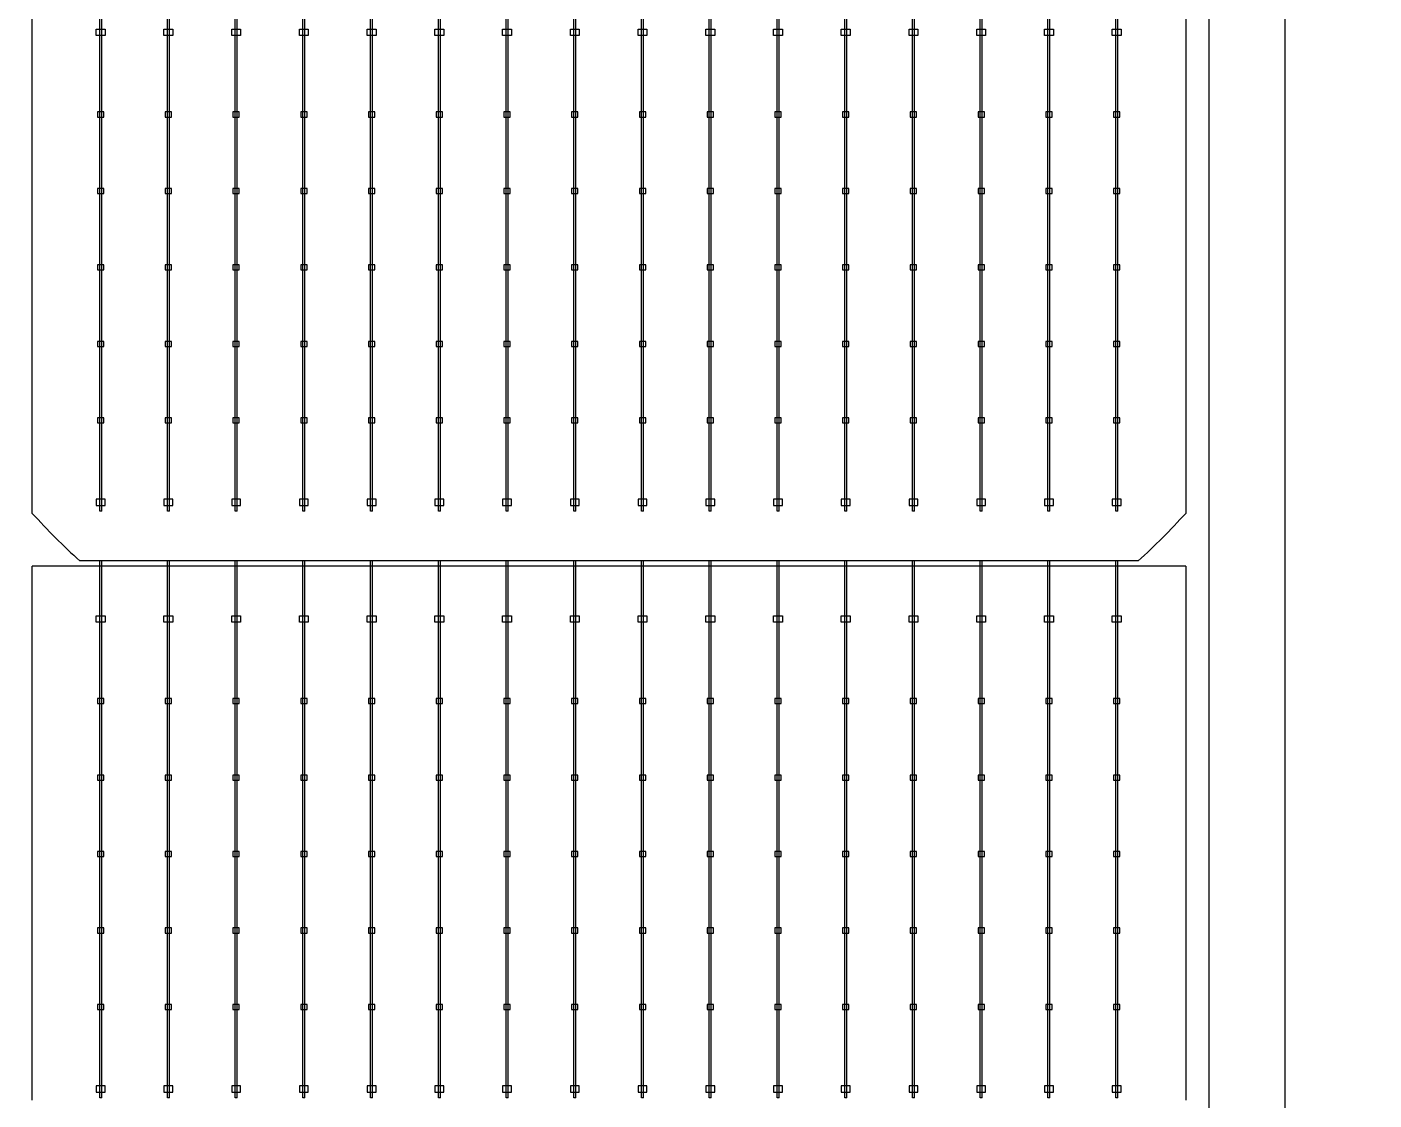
# Model space of a CAD drawing. Header units: millimetres. Extents: x 10297564 to 11610295, y -9287743 to -8409454.
# Drawn here: x 10674389 to 10676095, y -9201972 to -9200612 of the extents above; entities that cross this region are included whole.
import ezdxf

# ---------------------------------------------------------------- set-up
doc = ezdxf.new("R2010")
doc.units = ezdxf.units.MM
doc.header["$LTSCALE"] = 100
doc.layers.add('TEXTLINE', color=1, linetype='Continuous')

# ---------------------------------------------------------------- blocks, each defined once
blk = doc.blocks.new('635W')
for p, q in [((10687025.46, -10025767.24), (10687025.46, -10025682.43)), ((10687025.78, -10025767.24), (10687025.78, -10025682.43)), ((10687036.16, -10025767.24), (10687036.16, -10025682.43)), ((10687036.48, -10025767.24), (10687036.48, -10025682.43)), ((10687046.86, -10025767.24), (10687046.86, -10025682.43)), ((10687047.18, -10025767.24), (10687047.18, -10025682.43)), ((10687057.56, -10025767.24), (10687057.56, -10025682.43)), ((10687057.88, -10025767.24), (10687057.88, -10025682.43)), ((10687068.26, -10025767.24), (10687068.26, -10025682.43)), ((10687068.58, -10025767.24), (10687068.58, -10025682.43)), ((10687078.96, -10025767.24), (10687078.96, -10025682.43)), ((10687079.28, -10025767.24), (10687079.28, -10025682.43)), ((10687089.66, -10025767.24), (10687089.66, -10025682.43)), ((10687089.98, -10025767.24), (10687089.98, -10025682.43)), ((10687100.36, -10025767.24), (10687100.36, -10025682.43)), ((10687100.68, -10025767.24), (10687100.68, -10025682.43)), ((10687111.06, -10025767.24), (10687111.06, -10025682.43)), ((10687111.38, -10025767.24), (10687111.38, -10025682.43)), ((10687121.76, -10025767.24), (10687121.76, -10025682.43)), ((10687122.08, -10025767.24), (10687122.08, -10025682.43)), ((10687132.46, -10025767.24), (10687132.46, -10025682.43)), ((10687132.78, -10025767.24), (10687132.78, -10025682.43)), ((10687143.16, -10025767.24), (10687143.16, -10025682.43)), ((10687143.48, -10025767.24), (10687143.48, -10025682.43)), ((10687153.86, -10025767.24), (10687153.86, -10025682.43)), ((10687154.18, -10025767.24), (10687154.18, -10025682.43)), ((10687164.56, -10025767.24), (10687164.56, -10025682.43)), ((10687164.88, -10025767.24), (10687164.88, -10025682.43)), ((10687175.26, -10025767.24), (10687175.26, -10025682.43)), ((10687175.58, -10025767.24), (10687175.58, -10025682.43)), ((10687185.96, -10025767.24), (10687185.96, -10025682.43)), ((10687186.28, -10025767.24), (10687186.28, -10025682.43)), ((10687197.02, -10025775.91), (10687014.82, -10025775.91)), ((10687025.46, -10025859.91), (10687025.46, -10025775.11)), ((10687025.78, -10025859.91), (10687025.78, -10025775.11)), ((10687036.16, -10025859.91), (10687036.16, -10025775.11)), ((10687036.48, -10025859.91), (10687036.48, -10025775.11)), ((10687046.86, -10025859.91), (10687046.86, -10025775.11)), ((10687047.18, -10025859.91), (10687047.18, -10025775.11)), ((10687057.56, -10025859.91), (10687057.56, -10025775.11)), ((10687057.88, -10025859.91), (10687057.88, -10025775.11)), ((10687068.26, -10025859.91), (10687068.26, -10025775.11)), ((10687068.58, -10025859.91), (10687068.58, -10025775.11)), ((10687078.96, -10025859.91), (10687078.96, -10025775.11)), ((10687079.28, -10025859.91), (10687079.28, -10025775.11)), ((10687089.66, -10025859.91), (10687089.66, -10025775.11)), ((10687089.98, -10025859.91), (10687089.98, -10025775.11)), ((10687100.36, -10025859.91), (10687100.36, -10025775.11)), ((10687100.68, -10025859.91), (10687100.68, -10025775.11)), ((10687111.06, -10025859.91), (10687111.06, -10025775.11)), ((10687111.38, -10025859.91), (10687111.38, -10025775.11)), ((10687121.76, -10025859.91), (10687121.76, -10025775.11)), ((10687122.08, -10025859.91), (10687122.08, -10025775.11)), ((10687132.46, -10025859.91), (10687132.46, -10025775.11)), ((10687132.78, -10025859.91), (10687132.78, -10025775.11)), ((10687143.16, -10025859.91), (10687143.16, -10025775.11)), ((10687143.48, -10025859.91), (10687143.48, -10025775.11)), ((10687153.86, -10025859.91), (10687153.86, -10025775.11)), ((10687154.18, -10025859.91), (10687154.18, -10025775.11)), ((10687164.56, -10025859.91), (10687164.56, -10025775.11)), ((10687164.88, -10025859.91), (10687164.88, -10025775.11)), ((10687175.26, -10025859.91), (10687175.26, -10025775.11)), ((10687175.58, -10025859.91), (10687175.58, -10025775.11)), ((10687185.96, -10025859.91), (10687185.96, -10025775.11)), ((10687186.28, -10025859.91), (10687186.28, -10025775.11))]:
    blk.add_line(p, q)
for points in [[(10686079.67, -10024167.21), (10687212.67, -10024167.21), (10687212.67, -10026631.21), (10686079.67, -10026631.21)], [(10686091.67, -10024179.21), (10687200.67, -10024179.21), (10687200.67, -10026619.21), (10686091.67, -10026619.21)], [(10687024.92, -10025692.11), (10687024.92, -10025691.11), (10687026.32, -10025691.11), (10687026.32, -10025692.11)], [(10687035.62, -10025692.11), (10687035.62, -10025691.11), (10687037.02, -10025691.11), (10687037.02, -10025692.11)], [(10687046.32, -10025692.11), (10687046.32, -10025691.11), (10687047.72, -10025691.11), (10687047.72, -10025692.11)], [(10687057.02, -10025692.11), (10687057.02, -10025691.11), (10687058.42, -10025691.11), (10687058.42, -10025692.11)], [(10687067.72, -10025692.11), (10687067.72, -10025691.11), (10687069.12, -10025691.11), (10687069.12, -10025692.11)], [(10687078.42, -10025692.11), (10687078.42, -10025691.11), (10687079.82, -10025691.11), (10687079.82, -10025692.11)], [(10687089.12, -10025692.11), (10687089.12, -10025691.11), (10687090.52, -10025691.11), (10687090.52, -10025692.11)], [(10687099.82, -10025692.11), (10687099.82, -10025691.11), (10687101.22, -10025691.11), (10687101.22, -10025692.11)], [(10687110.52, -10025692.11), (10687110.52, -10025691.11), (10687111.92, -10025691.11), (10687111.92, -10025692.11)], [(10687121.22, -10025692.11), (10687121.22, -10025691.11), (10687122.62, -10025691.11), (10687122.62, -10025692.11)], [(10687131.92, -10025692.11), (10687131.92, -10025691.11), (10687133.32, -10025691.11), (10687133.32, -10025692.11)], [(10687142.62, -10025692.11), (10687142.62, -10025691.11), (10687144.02, -10025691.11), (10687144.02, -10025692.11)], [(10687153.32, -10025692.11), (10687153.32, -10025691.11), (10687154.72, -10025691.11), (10687154.72, -10025692.11)], [(10687164.02, -10025692.11), (10687164.02, -10025691.11), (10687165.42, -10025691.11), (10687165.42, -10025692.11)], [(10687174.72, -10025692.11), (10687174.72, -10025691.11), (10687176.12, -10025691.11), (10687176.12, -10025692.11)], [(10687185.42, -10025692.11), (10687185.42, -10025691.11), (10687186.82, -10025691.11), (10687186.82, -10025692.11)], [(10687026.12, -10025704.18), (10687025.12, -10025704.18), (10687025.12, -10025704.98), (10687026.12, -10025704.98)], [(10687036.82, -10025704.18), (10687035.82, -10025704.18), (10687035.82, -10025704.98), (10687036.82, -10025704.98)], [(10687047.52, -10025704.18), (10687046.52, -10025704.18), (10687046.52, -10025704.98), (10687047.52, -10025704.98)], [(10687058.22, -10025704.18), (10687057.22, -10025704.18), (10687057.22, -10025704.98), (10687058.22, -10025704.98)], [(10687068.92, -10025704.18), (10687067.92, -10025704.18), (10687067.92, -10025704.98), (10687068.92, -10025704.98)], [(10687079.62, -10025704.18), (10687078.62, -10025704.18), (10687078.62, -10025704.98), (10687079.62, -10025704.98)], [(10687090.32, -10025704.18), (10687089.32, -10025704.18), (10687089.32, -10025704.98), (10687090.32, -10025704.98)], [(10687101.02, -10025704.18), (10687100.02, -10025704.18), (10687100.02, -10025704.98), (10687101.02, -10025704.98)], [(10687111.72, -10025704.18), (10687110.72, -10025704.18), (10687110.72, -10025704.98), (10687111.72, -10025704.98)], [(10687122.42, -10025704.18), (10687121.42, -10025704.18), (10687121.42, -10025704.98), (10687122.42, -10025704.98)], [(10687133.12, -10025704.18), (10687132.12, -10025704.18), (10687132.12, -10025704.98), (10687133.12, -10025704.98)], [(10687143.82, -10025704.18), (10687142.82, -10025704.18), (10687142.82, -10025704.98), (10687143.82, -10025704.98)], [(10687154.52, -10025704.18), (10687153.52, -10025704.18), (10687153.52, -10025704.98), (10687154.52, -10025704.98)], [(10687165.22, -10025704.18), (10687164.22, -10025704.18), (10687164.22, -10025704.98), (10687165.22, -10025704.98)], [(10687175.92, -10025704.18), (10687174.92, -10025704.18), (10687174.92, -10025704.98), (10687175.92, -10025704.98)], [(10687186.62, -10025704.18), (10687185.62, -10025704.18), (10687185.62, -10025704.98), (10687186.62, -10025704.98)], [(10687026.12, -10025716.26), (10687025.12, -10025716.26), (10687025.12, -10025717.06), (10687026.12, -10025717.06)], [(10687036.82, -10025716.26), (10687035.82, -10025716.26), (10687035.82, -10025717.06), (10687036.82, -10025717.06)], [(10687047.52, -10025716.26), (10687046.52, -10025716.26), (10687046.52, -10025717.06), (10687047.52, -10025717.06)], [(10687058.22, -10025716.26), (10687057.22, -10025716.26), (10687057.22, -10025717.06), (10687058.22, -10025717.06)], [(10687068.92, -10025716.26), (10687067.92, -10025716.26), (10687067.92, -10025717.06), (10687068.92, -10025717.06)], [(10687079.62, -10025716.26), (10687078.62, -10025716.26), (10687078.62, -10025717.06), (10687079.62, -10025717.06)], [(10687090.32, -10025716.26), (10687089.32, -10025716.26), (10687089.32, -10025717.06), (10687090.32, -10025717.06)], [(10687101.02, -10025716.26), (10687100.02, -10025716.26), (10687100.02, -10025717.06), (10687101.02, -10025717.06)], [(10687111.72, -10025716.26), (10687110.72, -10025716.26), (10687110.72, -10025717.06), (10687111.72, -10025717.06)], [(10687122.42, -10025716.26), (10687121.42, -10025716.26), (10687121.42, -10025717.06), (10687122.42, -10025717.06)], [(10687133.12, -10025716.26), (10687132.12, -10025716.26), (10687132.12, -10025717.06), (10687133.12, -10025717.06)], [(10687143.82, -10025716.26), (10687142.82, -10025716.26), (10687142.82, -10025717.06), (10687143.82, -10025717.06)], [(10687154.52, -10025716.26), (10687153.52, -10025716.26), (10687153.52, -10025717.06), (10687154.52, -10025717.06)], [(10687165.22, -10025716.26), (10687164.22, -10025716.26), (10687164.22, -10025717.06), (10687165.22, -10025717.06)], [(10687175.92, -10025716.26), (10687174.92, -10025716.26), (10687174.92, -10025717.06), (10687175.92, -10025717.06)], [(10687186.62, -10025716.26), (10687185.62, -10025716.26), (10687185.62, -10025717.06), (10687186.62, -10025717.06)], [(10687026.12, -10025728.34), (10687025.12, -10025728.34), (10687025.12, -10025729.14), (10687026.12, -10025729.14)], [(10687036.82, -10025728.34), (10687035.82, -10025728.34), (10687035.82, -10025729.14), (10687036.82, -10025729.14)], [(10687047.52, -10025728.34), (10687046.52, -10025728.34), (10687046.52, -10025729.14), (10687047.52, -10025729.14)], [(10687058.22, -10025728.34), (10687057.22, -10025728.34), (10687057.22, -10025729.14), (10687058.22, -10025729.14)], [(10687068.92, -10025728.34), (10687067.92, -10025728.34), (10687067.92, -10025729.14), (10687068.92, -10025729.14)], [(10687079.62, -10025728.34), (10687078.62, -10025728.34), (10687078.62, -10025729.14), (10687079.62, -10025729.14)], [(10687090.32, -10025728.34), (10687089.32, -10025728.34), (10687089.32, -10025729.14), (10687090.32, -10025729.14)], [(10687101.02, -10025728.34), (10687100.02, -10025728.34), (10687100.02, -10025729.14), (10687101.02, -10025729.14)], [(10687111.72, -10025728.34), (10687110.72, -10025728.34), (10687110.72, -10025729.14), (10687111.72, -10025729.14)], [(10687122.42, -10025728.34), (10687121.42, -10025728.34), (10687121.42, -10025729.14), (10687122.42, -10025729.14)], [(10687133.12, -10025728.34), (10687132.12, -10025728.34), (10687132.12, -10025729.14), (10687133.12, -10025729.14)], [(10687143.82, -10025728.34), (10687142.82, -10025728.34), (10687142.82, -10025729.14), (10687143.82, -10025729.14)], [(10687154.52, -10025728.34), (10687153.52, -10025728.34), (10687153.52, -10025729.14), (10687154.52, -10025729.14)], [(10687165.22, -10025728.34), (10687164.22, -10025728.34), (10687164.22, -10025729.14), (10687165.22, -10025729.14)], [(10687175.92, -10025728.34), (10687174.92, -10025728.34), (10687174.92, -10025729.14), (10687175.92, -10025729.14)], [(10687186.62, -10025728.34), (10687185.62, -10025728.34), (10687185.62, -10025729.14), (10687186.62, -10025729.14)], [(10687026.12, -10025740.42), (10687025.12, -10025740.42), (10687025.12, -10025741.22), (10687026.12, -10025741.22)], [(10687036.82, -10025740.42), (10687035.82, -10025740.42), (10687035.82, -10025741.22), (10687036.82, -10025741.22)], [(10687047.52, -10025740.42), (10687046.52, -10025740.42), (10687046.52, -10025741.22), (10687047.52, -10025741.22)], [(10687058.22, -10025740.42), (10687057.22, -10025740.42), (10687057.22, -10025741.22), (10687058.22, -10025741.22)], [(10687068.92, -10025740.42), (10687067.92, -10025740.42), (10687067.92, -10025741.22), (10687068.92, -10025741.22)], [(10687079.62, -10025740.42), (10687078.62, -10025740.42), (10687078.62, -10025741.22), (10687079.62, -10025741.22)], [(10687090.32, -10025740.42), (10687089.32, -10025740.42), (10687089.32, -10025741.22), (10687090.32, -10025741.22)], [(10687101.02, -10025740.42), (10687100.02, -10025740.42), (10687100.02, -10025741.22), (10687101.02, -10025741.22)], [(10687111.72, -10025740.42), (10687110.72, -10025740.42), (10687110.72, -10025741.22), (10687111.72, -10025741.22)], [(10687122.42, -10025740.42), (10687121.42, -10025740.42), (10687121.42, -10025741.22), (10687122.42, -10025741.22)], [(10687133.12, -10025740.42), (10687132.12, -10025740.42), (10687132.12, -10025741.22), (10687133.12, -10025741.22)], [(10687143.82, -10025740.42), (10687142.82, -10025740.42), (10687142.82, -10025741.22), (10687143.82, -10025741.22)], [(10687154.52, -10025740.42), (10687153.52, -10025740.42), (10687153.52, -10025741.22), (10687154.52, -10025741.22)], [(10687165.22, -10025740.42), (10687164.22, -10025740.42), (10687164.22, -10025741.22), (10687165.22, -10025741.22)], [(10687175.92, -10025740.42), (10687174.92, -10025740.42), (10687174.92, -10025741.22), (10687175.92, -10025741.22)], [(10687186.62, -10025740.42), (10687185.62, -10025740.42), (10687185.62, -10025741.22), (10687186.62, -10025741.22)], [(10687026.12, -10025752.5), (10687025.12, -10025752.5), (10687025.12, -10025753.3), (10687026.12, -10025753.3)], [(10687036.82, -10025752.5), (10687035.82, -10025752.5), (10687035.82, -10025753.3), (10687036.82, -10025753.3)], [(10687047.52, -10025752.5), (10687046.52, -10025752.5), (10687046.52, -10025753.3), (10687047.52, -10025753.3)], [(10687058.22, -10025752.5), (10687057.22, -10025752.5), (10687057.22, -10025753.3), (10687058.22, -10025753.3)], [(10687068.92, -10025752.5), (10687067.92, -10025752.5), (10687067.92, -10025753.3), (10687068.92, -10025753.3)], [(10687079.62, -10025752.5), (10687078.62, -10025752.5), (10687078.62, -10025753.3), (10687079.62, -10025753.3)], [(10687090.32, -10025752.5), (10687089.32, -10025752.5), (10687089.32, -10025753.3), (10687090.32, -10025753.3)], [(10687101.02, -10025752.5), (10687100.02, -10025752.5), (10687100.02, -10025753.3), (10687101.02, -10025753.3)], [(10687111.72, -10025752.5), (10687110.72, -10025752.5), (10687110.72, -10025753.3), (10687111.72, -10025753.3)], [(10687122.42, -10025752.5), (10687121.42, -10025752.5), (10687121.42, -10025753.3), (10687122.42, -10025753.3)], [(10687133.12, -10025752.5), (10687132.12, -10025752.5), (10687132.12, -10025753.3), (10687133.12, -10025753.3)], [(10687143.82, -10025752.5), (10687142.82, -10025752.5), (10687142.82, -10025753.3), (10687143.82, -10025753.3)], [(10687154.52, -10025752.5), (10687153.52, -10025752.5), (10687153.52, -10025753.3), (10687154.52, -10025753.3)], [(10687165.22, -10025752.5), (10687164.22, -10025752.5), (10687164.22, -10025753.3), (10687165.22, -10025753.3)], [(10687175.92, -10025752.5), (10687174.92, -10025752.5), (10687174.92, -10025753.3), (10687175.92, -10025753.3)], [(10687186.62, -10025752.5), (10687185.62, -10025752.5), (10687185.62, -10025753.3), (10687186.62, -10025753.3)], [(10687024.92, -10025765.37), (10687024.92, -10025766.37), (10687026.32, -10025766.37), (10687026.32, -10025765.37)], [(10687035.62, -10025765.37), (10687035.62, -10025766.37), (10687037.02, -10025766.37), (10687037.02, -10025765.37)], [(10687046.32, -10025765.37), (10687046.32, -10025766.37), (10687047.72, -10025766.37), (10687047.72, -10025765.37)], [(10687057.02, -10025765.37), (10687057.02, -10025766.37), (10687058.42, -10025766.37), (10687058.42, -10025765.37)], [(10687067.72, -10025765.37), (10687067.72, -10025766.37), (10687069.12, -10025766.37), (10687069.12, -10025765.37)], [(10687078.42, -10025765.37), (10687078.42, -10025766.37), (10687079.82, -10025766.37), (10687079.82, -10025765.37)], [(10687089.12, -10025765.37), (10687089.12, -10025766.37), (10687090.52, -10025766.37), (10687090.52, -10025765.37)], [(10687099.82, -10025765.37), (10687099.82, -10025766.37), (10687101.22, -10025766.37), (10687101.22, -10025765.37)], [(10687110.52, -10025765.37), (10687110.52, -10025766.37), (10687111.92, -10025766.37), (10687111.92, -10025765.37)], [(10687121.22, -10025765.37), (10687121.22, -10025766.37), (10687122.62, -10025766.37), (10687122.62, -10025765.37)], [(10687131.92, -10025765.37), (10687131.92, -10025766.37), (10687133.32, -10025766.37), (10687133.32, -10025765.37)], [(10687142.62, -10025765.37), (10687142.62, -10025766.37), (10687144.02, -10025766.37), (10687144.02, -10025765.37)], [(10687153.32, -10025765.37), (10687153.32, -10025766.37), (10687154.72, -10025766.37), (10687154.72, -10025765.37)], [(10687164.02, -10025765.37), (10687164.02, -10025766.37), (10687165.42, -10025766.37), (10687165.42, -10025765.37)], [(10687174.72, -10025765.37), (10687174.72, -10025766.37), (10687176.12, -10025766.37), (10687176.12, -10025765.37)], [(10687185.42, -10025765.37), (10687185.42, -10025766.37), (10687186.82, -10025766.37), (10687186.82, -10025765.37)], [(10687024.92, -10025784.78), (10687024.92, -10025783.78), (10687026.32, -10025783.78), (10687026.32, -10025784.78)], [(10687035.62, -10025784.78), (10687035.62, -10025783.78), (10687037.02, -10025783.78), (10687037.02, -10025784.78)], [(10687046.32, -10025784.78), (10687046.32, -10025783.78), (10687047.72, -10025783.78), (10687047.72, -10025784.78)], [(10687057.02, -10025784.78), (10687057.02, -10025783.78), (10687058.42, -10025783.78), (10687058.42, -10025784.78)], [(10687067.72, -10025784.78), (10687067.72, -10025783.78), (10687069.12, -10025783.78), (10687069.12, -10025784.78)], [(10687078.42, -10025784.78), (10687078.42, -10025783.78), (10687079.82, -10025783.78), (10687079.82, -10025784.78)], [(10687089.12, -10025784.78), (10687089.12, -10025783.78), (10687090.52, -10025783.78), (10687090.52, -10025784.78)], [(10687099.82, -10025784.78), (10687099.82, -10025783.78), (10687101.22, -10025783.78), (10687101.22, -10025784.78)], [(10687110.52, -10025784.78), (10687110.52, -10025783.78), (10687111.92, -10025783.78), (10687111.92, -10025784.78)], [(10687121.22, -10025784.78), (10687121.22, -10025783.78), (10687122.62, -10025783.78), (10687122.62, -10025784.78)], [(10687131.92, -10025784.78), (10687131.92, -10025783.78), (10687133.32, -10025783.78), (10687133.32, -10025784.78)], [(10687142.62, -10025784.78), (10687142.62, -10025783.78), (10687144.02, -10025783.78), (10687144.02, -10025784.78)], [(10687153.32, -10025784.78), (10687153.32, -10025783.78), (10687154.72, -10025783.78), (10687154.72, -10025784.78)], [(10687164.02, -10025784.78), (10687164.02, -10025783.78), (10687165.42, -10025783.78), (10687165.42, -10025784.78)], [(10687174.72, -10025784.78), (10687174.72, -10025783.78), (10687176.12, -10025783.78), (10687176.12, -10025784.78)], [(10687185.42, -10025784.78), (10687185.42, -10025783.78), (10687186.82, -10025783.78), (10687186.82, -10025784.78)], [(10687026.12, -10025796.85), (10687025.12, -10025796.85), (10687025.12, -10025797.65), (10687026.12, -10025797.65)], [(10687036.82, -10025796.85), (10687035.82, -10025796.85), (10687035.82, -10025797.65), (10687036.82, -10025797.65)], [(10687047.52, -10025796.85), (10687046.52, -10025796.85), (10687046.52, -10025797.65), (10687047.52, -10025797.65)], [(10687058.22, -10025796.85), (10687057.22, -10025796.85), (10687057.22, -10025797.65), (10687058.22, -10025797.65)], [(10687068.92, -10025796.85), (10687067.92, -10025796.85), (10687067.92, -10025797.65), (10687068.92, -10025797.65)], [(10687079.62, -10025796.85), (10687078.62, -10025796.85), (10687078.62, -10025797.65), (10687079.62, -10025797.65)], [(10687090.32, -10025796.85), (10687089.32, -10025796.85), (10687089.32, -10025797.65), (10687090.32, -10025797.65)], [(10687101.02, -10025796.85), (10687100.02, -10025796.85), (10687100.02, -10025797.65), (10687101.02, -10025797.65)], [(10687111.72, -10025796.85), (10687110.72, -10025796.85), (10687110.72, -10025797.65), (10687111.72, -10025797.65)], [(10687122.42, -10025796.85), (10687121.42, -10025796.85), (10687121.42, -10025797.65), (10687122.42, -10025797.65)], [(10687133.12, -10025796.85), (10687132.12, -10025796.85), (10687132.12, -10025797.65), (10687133.12, -10025797.65)], [(10687143.82, -10025796.85), (10687142.82, -10025796.85), (10687142.82, -10025797.65), (10687143.82, -10025797.65)], [(10687154.52, -10025796.85), (10687153.52, -10025796.85), (10687153.52, -10025797.65), (10687154.52, -10025797.65)], [(10687165.22, -10025796.85), (10687164.22, -10025796.85), (10687164.22, -10025797.65), (10687165.22, -10025797.65)], [(10687175.92, -10025796.85), (10687174.92, -10025796.85), (10687174.92, -10025797.65), (10687175.92, -10025797.65)], [(10687186.62, -10025796.85), (10687185.62, -10025796.85), (10687185.62, -10025797.65), (10687186.62, -10025797.65)], [(10687026.12, -10025808.93), (10687025.12, -10025808.93), (10687025.12, -10025809.73), (10687026.12, -10025809.73)], [(10687036.82, -10025808.93), (10687035.82, -10025808.93), (10687035.82, -10025809.73), (10687036.82, -10025809.73)], [(10687047.52, -10025808.93), (10687046.52, -10025808.93), (10687046.52, -10025809.73), (10687047.52, -10025809.73)], [(10687058.22, -10025808.93), (10687057.22, -10025808.93), (10687057.22, -10025809.73), (10687058.22, -10025809.73)], [(10687068.92, -10025808.93), (10687067.92, -10025808.93), (10687067.92, -10025809.73), (10687068.92, -10025809.73)], [(10687079.62, -10025808.93), (10687078.62, -10025808.93), (10687078.62, -10025809.73), (10687079.62, -10025809.73)], [(10687090.32, -10025808.93), (10687089.32, -10025808.93), (10687089.32, -10025809.73), (10687090.32, -10025809.73)], [(10687101.02, -10025808.93), (10687100.02, -10025808.93), (10687100.02, -10025809.73), (10687101.02, -10025809.73)], [(10687111.72, -10025808.93), (10687110.72, -10025808.93), (10687110.72, -10025809.73), (10687111.72, -10025809.73)], [(10687122.42, -10025808.93), (10687121.42, -10025808.93), (10687121.42, -10025809.73), (10687122.42, -10025809.73)], [(10687133.12, -10025808.93), (10687132.12, -10025808.93), (10687132.12, -10025809.73), (10687133.12, -10025809.73)], [(10687143.82, -10025808.93), (10687142.82, -10025808.93), (10687142.82, -10025809.73), (10687143.82, -10025809.73)], [(10687154.52, -10025808.93), (10687153.52, -10025808.93), (10687153.52, -10025809.73), (10687154.52, -10025809.73)], [(10687165.22, -10025808.93), (10687164.22, -10025808.93), (10687164.22, -10025809.73), (10687165.22, -10025809.73)], [(10687175.92, -10025808.93), (10687174.92, -10025808.93), (10687174.92, -10025809.73), (10687175.92, -10025809.73)], [(10687186.62, -10025808.93), (10687185.62, -10025808.93), (10687185.62, -10025809.73), (10687186.62, -10025809.73)], [(10687026.12, -10025821.01), (10687025.12, -10025821.01), (10687025.12, -10025821.81), (10687026.12, -10025821.81)], [(10687036.82, -10025821.01), (10687035.82, -10025821.01), (10687035.82, -10025821.81), (10687036.82, -10025821.81)], [(10687047.52, -10025821.01), (10687046.52, -10025821.01), (10687046.52, -10025821.81), (10687047.52, -10025821.81)], [(10687058.22, -10025821.01), (10687057.22, -10025821.01), (10687057.22, -10025821.81), (10687058.22, -10025821.81)], [(10687068.92, -10025821.01), (10687067.92, -10025821.01), (10687067.92, -10025821.81), (10687068.92, -10025821.81)], [(10687079.62, -10025821.01), (10687078.62, -10025821.01), (10687078.62, -10025821.81), (10687079.62, -10025821.81)], [(10687090.32, -10025821.01), (10687089.32, -10025821.01), (10687089.32, -10025821.81), (10687090.32, -10025821.81)], [(10687101.02, -10025821.01), (10687100.02, -10025821.01), (10687100.02, -10025821.81), (10687101.02, -10025821.81)], [(10687111.72, -10025821.01), (10687110.72, -10025821.01), (10687110.72, -10025821.81), (10687111.72, -10025821.81)], [(10687122.42, -10025821.01), (10687121.42, -10025821.01), (10687121.42, -10025821.81), (10687122.42, -10025821.81)], [(10687133.12, -10025821.01), (10687132.12, -10025821.01), (10687132.12, -10025821.81), (10687133.12, -10025821.81)], [(10687143.82, -10025821.01), (10687142.82, -10025821.01), (10687142.82, -10025821.81), (10687143.82, -10025821.81)], [(10687154.52, -10025821.01), (10687153.52, -10025821.01), (10687153.52, -10025821.81), (10687154.52, -10025821.81)], [(10687165.22, -10025821.01), (10687164.22, -10025821.01), (10687164.22, -10025821.81), (10687165.22, -10025821.81)], [(10687175.92, -10025821.01), (10687174.92, -10025821.01), (10687174.92, -10025821.81), (10687175.92, -10025821.81)], [(10687186.62, -10025821.01), (10687185.62, -10025821.01), (10687185.62, -10025821.81), (10687186.62, -10025821.81)], [(10687026.12, -10025833.09), (10687025.12, -10025833.09), (10687025.12, -10025833.89), (10687026.12, -10025833.89)], [(10687036.82, -10025833.09), (10687035.82, -10025833.09), (10687035.82, -10025833.89), (10687036.82, -10025833.89)], [(10687047.52, -10025833.09), (10687046.52, -10025833.09), (10687046.52, -10025833.89), (10687047.52, -10025833.89)], [(10687058.22, -10025833.09), (10687057.22, -10025833.09), (10687057.22, -10025833.89), (10687058.22, -10025833.89)], [(10687068.92, -10025833.09), (10687067.92, -10025833.09), (10687067.92, -10025833.89), (10687068.92, -10025833.89)], [(10687079.62, -10025833.09), (10687078.62, -10025833.09), (10687078.62, -10025833.89), (10687079.62, -10025833.89)], [(10687090.32, -10025833.09), (10687089.32, -10025833.09), (10687089.32, -10025833.89), (10687090.32, -10025833.89)], [(10687101.02, -10025833.09), (10687100.02, -10025833.09), (10687100.02, -10025833.89), (10687101.02, -10025833.89)], [(10687111.72, -10025833.09), (10687110.72, -10025833.09), (10687110.72, -10025833.89), (10687111.72, -10025833.89)], [(10687122.42, -10025833.09), (10687121.42, -10025833.09), (10687121.42, -10025833.89), (10687122.42, -10025833.89)], [(10687133.12, -10025833.09), (10687132.12, -10025833.09), (10687132.12, -10025833.89), (10687133.12, -10025833.89)], [(10687143.82, -10025833.09), (10687142.82, -10025833.09), (10687142.82, -10025833.89), (10687143.82, -10025833.89)], [(10687154.52, -10025833.09), (10687153.52, -10025833.09), (10687153.52, -10025833.89), (10687154.52, -10025833.89)], [(10687165.22, -10025833.09), (10687164.22, -10025833.09), (10687164.22, -10025833.89), (10687165.22, -10025833.89)], [(10687175.92, -10025833.09), (10687174.92, -10025833.09), (10687174.92, -10025833.89), (10687175.92, -10025833.89)], [(10687186.62, -10025833.09), (10687185.62, -10025833.09), (10687185.62, -10025833.89), (10687186.62, -10025833.89)], [(10687026.12, -10025845.17), (10687025.12, -10025845.17), (10687025.12, -10025845.97), (10687026.12, -10025845.97)], [(10687036.82, -10025845.17), (10687035.82, -10025845.17), (10687035.82, -10025845.97), (10687036.82, -10025845.97)], [(10687047.52, -10025845.17), (10687046.52, -10025845.17), (10687046.52, -10025845.97), (10687047.52, -10025845.97)], [(10687058.22, -10025845.17), (10687057.22, -10025845.17), (10687057.22, -10025845.97), (10687058.22, -10025845.97)], [(10687068.92, -10025845.17), (10687067.92, -10025845.17), (10687067.92, -10025845.97), (10687068.92, -10025845.97)], [(10687079.62, -10025845.17), (10687078.62, -10025845.17), (10687078.62, -10025845.97), (10687079.62, -10025845.97)], [(10687090.32, -10025845.17), (10687089.32, -10025845.17), (10687089.32, -10025845.97), (10687090.32, -10025845.97)], [(10687101.02, -10025845.17), (10687100.02, -10025845.17), (10687100.02, -10025845.97), (10687101.02, -10025845.97)], [(10687111.72, -10025845.17), (10687110.72, -10025845.17), (10687110.72, -10025845.97), (10687111.72, -10025845.97)], [(10687122.42, -10025845.17), (10687121.42, -10025845.17), (10687121.42, -10025845.97), (10687122.42, -10025845.97)], [(10687133.12, -10025845.17), (10687132.12, -10025845.17), (10687132.12, -10025845.97), (10687133.12, -10025845.97)], [(10687143.82, -10025845.17), (10687142.82, -10025845.17), (10687142.82, -10025845.97), (10687143.82, -10025845.97)], [(10687154.52, -10025845.17), (10687153.52, -10025845.17), (10687153.52, -10025845.97), (10687154.52, -10025845.97)], [(10687165.22, -10025845.17), (10687164.22, -10025845.17), (10687164.22, -10025845.97), (10687165.22, -10025845.97)], [(10687175.92, -10025845.17), (10687174.92, -10025845.17), (10687174.92, -10025845.97), (10687175.92, -10025845.97)], [(10687186.62, -10025845.17), (10687185.62, -10025845.17), (10687185.62, -10025845.97), (10687186.62, -10025845.97)], [(10687024.92, -10025858.04), (10687024.92, -10025859.04), (10687026.32, -10025859.04), (10687026.32, -10025858.04)], [(10687035.62, -10025858.04), (10687035.62, -10025859.04), (10687037.02, -10025859.04), (10687037.02, -10025858.04)], [(10687046.32, -10025858.04), (10687046.32, -10025859.04), (10687047.72, -10025859.04), (10687047.72, -10025858.04)], [(10687057.02, -10025858.04), (10687057.02, -10025859.04), (10687058.42, -10025859.04), (10687058.42, -10025858.04)], [(10687067.72, -10025858.04), (10687067.72, -10025859.04), (10687069.12, -10025859.04), (10687069.12, -10025858.04)], [(10687078.42, -10025858.04), (10687078.42, -10025859.04), (10687079.82, -10025859.04), (10687079.82, -10025858.04)], [(10687089.12, -10025858.04), (10687089.12, -10025859.04), (10687090.52, -10025859.04), (10687090.52, -10025858.04)], [(10687099.82, -10025858.04), (10687099.82, -10025859.04), (10687101.22, -10025859.04), (10687101.22, -10025858.04)], [(10687110.52, -10025858.04), (10687110.52, -10025859.04), (10687111.92, -10025859.04), (10687111.92, -10025858.04)], [(10687121.22, -10025858.04), (10687121.22, -10025859.04), (10687122.62, -10025859.04), (10687122.62, -10025858.04)], [(10687131.92, -10025858.04), (10687131.92, -10025859.04), (10687133.32, -10025859.04), (10687133.32, -10025858.04)], [(10687142.62, -10025858.04), (10687142.62, -10025859.04), (10687144.02, -10025859.04), (10687144.02, -10025858.04)], [(10687153.32, -10025858.04), (10687153.32, -10025859.04), (10687154.72, -10025859.04), (10687154.72, -10025858.04)], [(10687164.02, -10025858.04), (10687164.02, -10025859.04), (10687165.42, -10025859.04), (10687165.42, -10025858.04)], [(10687174.72, -10025858.04), (10687174.72, -10025859.04), (10687176.12, -10025859.04), (10687176.12, -10025858.04)], [(10687185.42, -10025858.04), (10687185.42, -10025859.04), (10687186.82, -10025859.04), (10687186.82, -10025858.04)]]:
    blk.add_lwpolyline(points, close=True)
for points in [[(10687014.82, -10025767.61), (10687014.82, -10025683.24)], [(10687197.02, -10025683.24), (10687197.02, -10025767.61)], [(10687025.78, -10025767.24), (10687025.46, -10025767.24)], [(10687036.48, -10025767.24), (10687036.16, -10025767.24)], [(10687047.18, -10025767.24), (10687046.86, -10025767.24)], [(10687057.88, -10025767.24), (10687057.56, -10025767.24)], [(10687068.58, -10025767.24), (10687068.26, -10025767.24)], [(10687079.28, -10025767.24), (10687078.96, -10025767.24)], [(10687089.98, -10025767.24), (10687089.66, -10025767.24)], [(10687100.68, -10025767.24), (10687100.36, -10025767.24)], [(10687111.38, -10025767.24), (10687111.06, -10025767.24)], [(10687122.08, -10025767.24), (10687121.76, -10025767.24)], [(10687132.78, -10025767.24), (10687132.46, -10025767.24)], [(10687143.48, -10025767.24), (10687143.16, -10025767.24)], [(10687154.18, -10025767.24), (10687153.86, -10025767.24)], [(10687164.88, -10025767.24), (10687164.56, -10025767.24)], [(10687175.58, -10025767.24), (10687175.26, -10025767.24)], [(10687186.28, -10025767.24), (10687185.96, -10025767.24)], [(10687014.82, -10025860.28), (10687014.82, -10025775.91)], [(10687189.52, -10025775.11), (10687022.33, -10025775.11)], [(10687197.02, -10025775.91), (10687197.02, -10025860.28)], [(10687025.78, -10025859.91), (10687025.46, -10025859.91)], [(10687036.48, -10025859.91), (10687036.16, -10025859.91)], [(10687047.18, -10025859.91), (10687046.86, -10025859.91)], [(10687057.88, -10025859.91), (10687057.56, -10025859.91)], [(10687068.58, -10025859.91), (10687068.26, -10025859.91)], [(10687079.28, -10025859.91), (10687078.96, -10025859.91)], [(10687089.98, -10025859.91), (10687089.66, -10025859.91)], [(10687100.68, -10025859.91), (10687100.36, -10025859.91)], [(10687111.38, -10025859.91), (10687111.06, -10025859.91)], [(10687122.08, -10025859.91), (10687121.76, -10025859.91)], [(10687132.78, -10025859.91), (10687132.46, -10025859.91)], [(10687143.48, -10025859.91), (10687143.16, -10025859.91)], [(10687154.18, -10025859.91), (10687153.86, -10025859.91)], [(10687164.88, -10025859.91), (10687164.56, -10025859.91)], [(10687175.58, -10025859.91), (10687175.26, -10025859.91)], [(10687186.28, -10025859.91), (10687185.96, -10025859.91)]]:
    blk.add_lwpolyline(points)
for centre, start, end in [((10687105.82, -10025684.11), 222.5369, 227.4631), ((10687106.02, -10025684.11), 312.5369, 317.4631)]:
    blk.add_arc(centre, 123.5, start, end)

msp = doc.modelspace()

# ---------------------------------------------------------------- wipeouts: each hides what was drawn before it
at = {"linetype": 'ByBlock'}
msp.add_wipeout([(10661157.3, -9184124), (10708842.1, -9184124), (10708842.1, -9214922.7), (10661157.3, -9214922.7)], dxfattribs=at).dxf.layer = 'TEXTLINE'

# ---------------------------------------------------------------- next in the draw order: block references
at = {"linetype": 'Continuous', "xscale": 8.019360487611644, "yscale": 8.019360487611644, "zscale": 8.019360487611644}
msp.add_blockref('635W', (-75028629, 71199016.2), dxfattribs=at)

doc.saveas('drawing.dxf')
